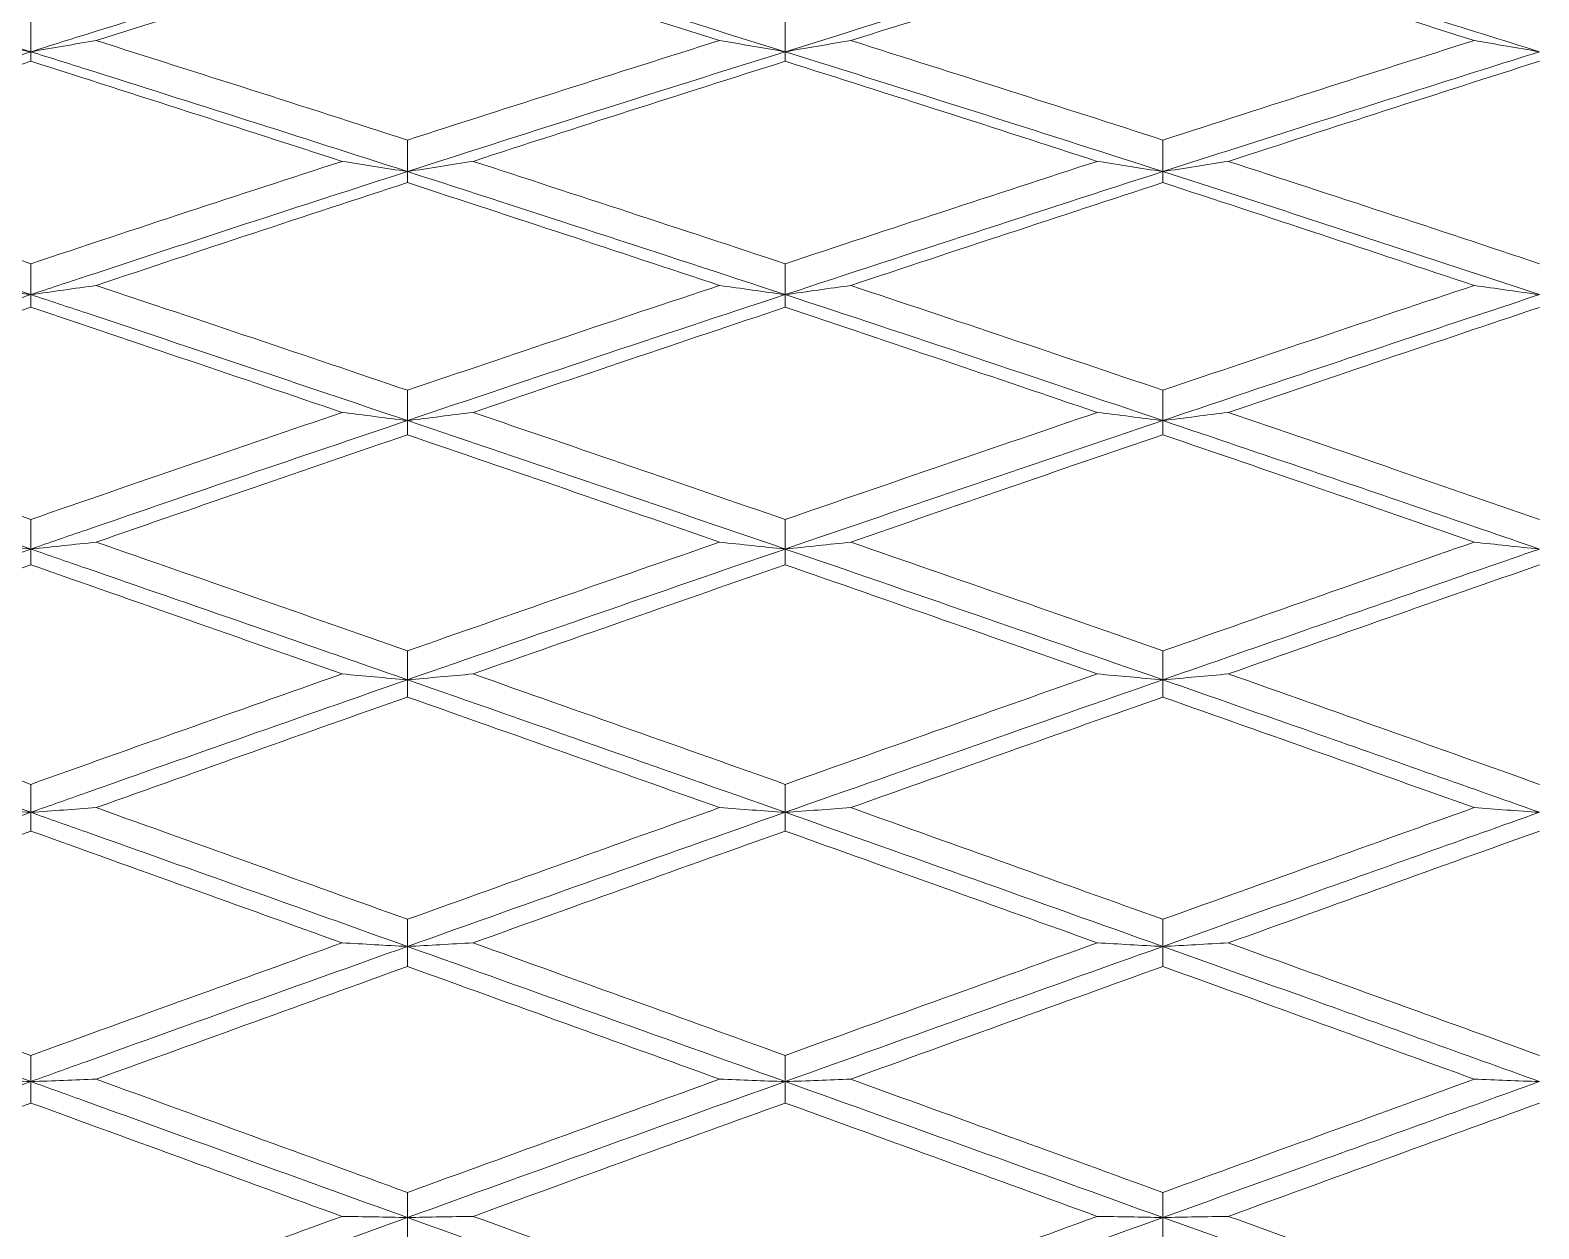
# Model space of a CAD drawing. Extents: x 6453 to 7582, y 0 to 827.
# Drawn here: x 6869.11 to 6879.16, y 218.1 to 226.08 of the extents above; entities that cross this region are included whole.
import ezdxf

# ---------------------------------------------------------------- set-up
doc = ezdxf.new("R2010")
doc.units = 0
doc.header["$LTSCALE"] = 30
doc.header["$MEASUREMENT"] = 0
doc.layers.add('1', color=7, linetype='CONTINUOUS')

msp = doc.modelspace()

# ---------------------------------------------------------------- linework, layer by layer
at = {"layer": '1', "color": 7, "linetype": 'Continuous', "lineweight": 18}
for points in [[(6869.114, 225.938), (6868.279, 226.201), (6867.447, 226.459), (6866.618, 226.713)], [(6874.14, 225.938), (6873.3, 226.201), (6872.461, 226.459), (6871.623, 226.713)], [(6876.656, 226.713), (6875.818, 226.459), (6874.979, 226.201), (6874.14, 225.938)], [(6871.623, 226.661), (6871.27, 226.552), (6870.57, 226.335), (6869.887, 226.12), (6869.549, 226.013)], [(6873.703, 226.013), (6873.364, 226.12), (6872.679, 226.335), (6871.978, 226.552), (6871.623, 226.661)], [(6876.656, 226.661), (6876.312, 226.555), (6875.622, 226.341), (6874.926, 226.123), (6874.577, 226.013)], [(6878.73, 226.013), (6878.39, 226.121), (6877.705, 226.337), (6877.007, 226.553), (6876.656, 226.661)], [(6869.114, 226.151), (6869.114, 226.115), (6869.114, 226.044), (6869.114, 225.974), (6869.114, 225.938)], [(6874.14, 226.151), (6874.14, 226.115), (6874.14, 226.044), (6874.14, 225.974), (6874.14, 225.938)], [(6869.114, 225.938), (6869.041, 225.951), (6868.895, 225.976), (6868.751, 226.001), (6868.679, 226.013)], [(6869.114, 225.938), (6869.187, 225.951), (6869.332, 225.976), (6869.477, 226.001), (6869.549, 226.013)], [(6869.549, 226.013), (6869.89, 225.905), (6870.578, 225.686), (6871.273, 225.463), (6871.623, 225.35)], [(6871.623, 225.35), (6871.971, 225.462), (6872.666, 225.685), (6873.357, 225.904), (6873.703, 226.013)], [(6873.703, 226.013), (6873.775, 226.001), (6873.92, 225.976), (6874.066, 225.951), (6874.14, 225.938)], [(6874.14, 225.938), (6874.213, 225.951), (6874.359, 225.976), (6874.504, 226.001), (6874.577, 226.013)], [(6874.577, 226.013), (6874.928, 225.902), (6875.627, 225.681), (6876.315, 225.46), (6876.656, 225.35)], [(6876.656, 225.35), (6877.007, 225.463), (6877.704, 225.687), (6878.39, 225.905), (6878.73, 226.013)], [(6878.73, 226.013), (6878.802, 226.001), (6878.947, 225.976), (6879.092, 225.951), (6879.165, 225.938)], [(6866.618, 225.14), (6867.447, 225.41), (6868.279, 225.676), (6869.114, 225.938)], [(6869.114, 225.875), (6868.767, 225.765), (6868.076, 225.543), (6867.391, 225.32), (6867.051, 225.208)], [(6869.114, 225.875), (6869.114, 225.886), (6869.114, 225.907), (6869.114, 225.928), (6869.114, 225.938)], [(6871.187, 225.208), (6870.85, 225.318), (6870.167, 225.538), (6869.468, 225.762), (6869.114, 225.875)], [(6874.14, 225.938), (6873.3, 225.676), (6872.461, 225.41), (6871.623, 225.14)], [(6874.14, 225.875), (6873.793, 225.765), (6873.101, 225.545), (6872.407, 225.321), (6872.06, 225.208)], [(6874.14, 225.938), (6874.14, 225.928), (6874.14, 225.907), (6874.14, 225.886), (6874.14, 225.875)], [(6876.656, 225.14), (6875.818, 225.41), (6874.979, 225.676), (6874.14, 225.938)], [(6876.219, 225.208), (6875.88, 225.318), (6875.194, 225.54), (6874.493, 225.763), (6874.14, 225.875)], [(6879.165, 225.875), (6878.826, 225.767), (6878.141, 225.548), (6877.444, 225.322), (6877.092, 225.208)], [(6871.623, 225.35), (6871.623, 225.315), (6871.623, 225.245), (6871.623, 225.175), (6871.623, 225.14)], [(6876.656, 225.35), (6876.656, 225.315), (6876.656, 225.245), (6876.656, 225.175), (6876.656, 225.14)], [(6867.051, 225.208), (6867.402, 225.093), (6868.097, 224.864), (6868.778, 224.638), (6869.114, 224.526)], [(6869.114, 224.526), (6869.462, 224.642), (6870.156, 224.872), (6870.844, 225.097), (6871.187, 225.208)], [(6871.623, 225.14), (6871.55, 225.151), (6871.404, 225.174), (6871.259, 225.197), (6871.187, 225.208)], [(6871.623, 225.14), (6871.696, 225.151), (6871.842, 225.174), (6871.987, 225.197), (6872.06, 225.208)], [(6872.06, 225.208), (6872.405, 225.096), (6873.097, 224.87), (6873.792, 224.641), (6874.14, 224.526)], [(6874.14, 224.526), (6874.489, 224.642), (6875.186, 224.871), (6875.876, 225.097), (6876.219, 225.208)], [(6876.219, 225.208), (6876.292, 225.197), (6876.437, 225.174), (6876.583, 225.151), (6876.656, 225.14)], [(6876.656, 225.14), (6876.729, 225.151), (6876.875, 225.174), (6877.02, 225.197), (6877.092, 225.208)], [(6877.092, 225.208), (6877.442, 225.094), (6878.138, 224.867), (6878.824, 224.64), (6879.165, 224.526)], [(6869.114, 224.32), (6868.279, 224.597), (6867.447, 224.87), (6866.618, 225.14)], [(6871.623, 225.066), (6871.281, 224.955), (6870.594, 224.729), (6869.898, 224.498), (6869.549, 224.381)], [(6871.623, 225.066), (6871.623, 225.078), (6871.623, 225.103), (6871.623, 225.128), (6871.623, 225.14)], [(6874.14, 224.32), (6873.3, 224.597), (6872.461, 224.87), (6871.623, 225.14)], [(6873.703, 224.381), (6873.364, 224.494), (6872.679, 224.72), (6871.978, 224.95), (6871.623, 225.066)], [(6874.14, 224.32), (6874.979, 224.597), (6875.818, 224.87), (6876.656, 225.14)], [(6876.656, 225.066), (6876.313, 224.954), (6875.623, 224.728), (6874.927, 224.498), (6874.577, 224.381)], [(6876.656, 225.14), (6876.656, 225.128), (6876.656, 225.103), (6876.656, 225.078), (6876.656, 225.066)], [(6878.73, 224.381), (6878.392, 224.494), (6877.707, 224.722), (6877.009, 224.951), (6876.656, 225.066)], [(6869.114, 224.526), (6869.114, 224.492), (6869.114, 224.423), (6869.114, 224.354), (6869.114, 224.32)], [(6874.14, 224.526), (6874.14, 224.492), (6874.14, 224.423), (6874.14, 224.354), (6874.14, 224.32)], [(6869.114, 224.32), (6869.041, 224.33), (6868.895, 224.351), (6868.751, 224.371), (6868.679, 224.381)], [(6869.114, 224.32), (6869.187, 224.33), (6869.332, 224.351), (6869.477, 224.371), (6869.549, 224.381)], [(6869.549, 224.381), (6869.903, 224.263), (6870.603, 224.028), (6871.286, 223.797), (6871.623, 223.683)], [(6871.623, 223.683), (6871.972, 223.801), (6872.668, 224.036), (6873.358, 224.267), (6873.703, 224.381)], [(6874.14, 224.32), (6874.066, 224.33), (6873.92, 224.351), (6873.775, 224.371), (6873.703, 224.381)], [(6874.14, 224.32), (6874.213, 224.33), (6874.359, 224.351), (6874.504, 224.371), (6874.577, 224.381)], [(6874.577, 224.381), (6874.924, 224.265), (6875.619, 224.033), (6876.311, 223.8), (6876.656, 223.683)], [(6876.656, 223.683), (6877.005, 223.801), (6877.701, 224.036), (6878.388, 224.267), (6878.73, 224.381)], [(6878.73, 224.381), (6878.802, 224.371), (6878.947, 224.351), (6879.092, 224.33), (6879.165, 224.32)], [(6869.114, 224.32), (6868.279, 224.044), (6867.447, 223.764), (6866.618, 223.481)], [(6869.114, 224.236), (6869.114, 224.25), (6869.114, 224.278), (6869.114, 224.306), (6869.114, 224.32)], [(6871.623, 223.481), (6872.461, 223.764), (6873.3, 224.044), (6874.14, 224.32)], [(6874.14, 224.236), (6874.14, 224.25), (6874.14, 224.278), (6874.14, 224.306), (6874.14, 224.32)], [(6876.656, 223.481), (6875.818, 223.764), (6874.979, 224.044), (6874.14, 224.32)], [(6869.114, 224.236), (6868.768, 224.119), (6868.078, 223.886), (6867.392, 223.652), (6867.051, 223.535)], [(6871.187, 223.535), (6870.85, 223.65), (6870.167, 223.881), (6869.467, 224.117), (6869.114, 224.236)], [(6874.14, 224.236), (6873.794, 224.12), (6873.102, 223.888), (6872.408, 223.653), (6872.06, 223.535)], [(6876.219, 223.535), (6875.881, 223.65), (6875.196, 223.882), (6874.494, 224.117), (6874.14, 224.236)], [(6879.165, 224.235), (6878.826, 224.121), (6878.14, 223.891), (6877.443, 223.654), (6877.092, 223.535)], [(6871.623, 223.683), (6871.623, 223.649), (6871.623, 223.582), (6871.623, 223.515), (6871.623, 223.481)], [(6876.656, 223.683), (6876.656, 223.649), (6876.656, 223.582), (6876.656, 223.515), (6876.656, 223.481)], [(6869.114, 222.625), (6868.279, 222.913), (6867.447, 223.198), (6866.618, 223.481)], [(6867.051, 223.535), (6867.402, 223.414), (6868.097, 223.174), (6868.777, 222.939), (6869.114, 222.822)], [(6869.114, 222.822), (6869.463, 222.943), (6870.158, 223.183), (6870.845, 223.418), (6871.187, 223.535)], [(6871.623, 223.481), (6871.55, 223.49), (6871.404, 223.508), (6871.259, 223.526), (6871.187, 223.535)], [(6871.623, 223.481), (6871.696, 223.49), (6871.842, 223.508), (6871.987, 223.526), (6872.06, 223.535)], [(6871.623, 223.386), (6871.623, 223.402), (6871.623, 223.434), (6871.623, 223.465), (6871.623, 223.481)], [(6874.14, 222.625), (6873.3, 222.913), (6872.461, 223.198), (6871.623, 223.481)], [(6872.06, 223.535), (6872.416, 223.414), (6873.119, 223.174), (6873.802, 222.938), (6874.14, 222.822)], [(6874.14, 222.822), (6874.493, 222.944), (6875.194, 223.185), (6875.88, 223.419), (6876.219, 223.535)], [(6876.656, 223.481), (6875.818, 223.198), (6874.979, 222.913), (6874.14, 222.625)], [(6876.656, 223.481), (6876.583, 223.49), (6876.437, 223.508), (6876.292, 223.526), (6876.219, 223.535)], [(6876.656, 223.481), (6876.729, 223.49), (6876.875, 223.508), (6877.02, 223.526), (6877.092, 223.535)], [(6876.656, 223.386), (6876.656, 223.402), (6876.656, 223.434), (6876.656, 223.465), (6876.656, 223.481)], [(6877.092, 223.535), (6877.441, 223.416), (6878.136, 223.178), (6878.823, 222.941), (6879.165, 222.822)], [(6871.623, 223.386), (6871.283, 223.27), (6870.597, 223.035), (6869.9, 222.793), (6869.549, 222.671)], [(6873.703, 222.671), (6873.365, 222.788), (6872.681, 223.024), (6871.979, 223.264), (6871.623, 223.386)], [(6876.656, 223.386), (6876.307, 223.267), (6875.612, 223.029), (6874.921, 222.79), (6874.577, 222.671)], [(6878.73, 222.671), (6878.394, 222.788), (6877.711, 223.025), (6877.011, 223.265), (6876.656, 223.386)], [(6869.114, 222.625), (6869.114, 222.658), (6869.114, 222.723), (6869.114, 222.789), (6869.114, 222.822)], [(6874.14, 222.822), (6874.14, 222.789), (6874.14, 222.723), (6874.14, 222.658), (6874.14, 222.625)], [(6868.679, 222.671), (6868.751, 222.663), (6868.895, 222.648), (6869.041, 222.632), (6869.114, 222.625)], [(6869.549, 222.671), (6869.477, 222.663), (6869.332, 222.648), (6869.187, 222.632), (6869.114, 222.625)], [(6869.549, 222.671), (6869.903, 222.548), (6870.603, 222.304), (6871.286, 222.065), (6871.623, 221.946)], [(6871.623, 221.946), (6871.967, 222.067), (6872.658, 222.309), (6873.354, 222.55), (6873.703, 222.671)], [(6874.14, 222.625), (6874.066, 222.632), (6873.92, 222.648), (6873.775, 222.663), (6873.703, 222.671)], [(6874.14, 222.625), (6874.213, 222.632), (6874.359, 222.648), (6874.504, 222.663), (6874.577, 222.671)], [(6874.577, 222.671), (6874.934, 222.547), (6875.638, 222.303), (6876.32, 222.064), (6876.656, 221.946)], [(6876.656, 221.946), (6877.015, 222.072), (6877.721, 222.319), (6878.398, 222.556), (6878.73, 222.671)], [(6879.165, 222.625), (6879.092, 222.632), (6878.947, 222.648), (6878.802, 222.663), (6878.73, 222.671)], [(6866.618, 221.754), (6867.447, 222.046), (6868.279, 222.337), (6869.114, 222.625)], [(6869.114, 222.625), (6869.114, 222.607), (6869.114, 222.572), (6869.114, 222.537), (6869.114, 222.52)], [(6874.14, 222.625), (6873.3, 222.337), (6872.461, 222.046), (6871.623, 221.754)], [(6874.14, 222.52), (6874.14, 222.537), (6874.14, 222.572), (6874.14, 222.607), (6874.14, 222.625)], [(6876.656, 221.754), (6875.818, 222.046), (6874.979, 222.337), (6874.14, 222.625)], [(6869.114, 222.52), (6868.767, 222.399), (6868.077, 222.156), (6867.392, 221.914), (6867.051, 221.793)], [(6871.187, 221.793), (6870.85, 221.911), (6870.167, 222.151), (6869.467, 222.396), (6869.114, 222.52)], [(6874.14, 222.52), (6873.798, 222.401), (6873.109, 222.161), (6872.411, 221.916), (6872.06, 221.793)], [(6876.219, 221.793), (6875.883, 221.911), (6875.201, 222.15), (6874.497, 222.396), (6874.14, 222.52)], [(6879.165, 222.519), (6878.834, 222.404), (6878.156, 222.167), (6877.452, 221.919), (6877.092, 221.793)], [(6871.623, 221.754), (6871.623, 221.786), (6871.623, 221.85), (6871.623, 221.914), (6871.623, 221.946)], [(6876.656, 221.946), (6876.656, 221.914), (6876.656, 221.85), (6876.656, 221.786), (6876.656, 221.754)], [(6869.114, 220.871), (6868.279, 221.167), (6867.447, 221.461), (6866.618, 221.754)], [(6867.051, 221.793), (6867.402, 221.668), (6868.097, 221.42), (6868.777, 221.177), (6869.114, 221.057)], [(6869.114, 221.057), (6869.449, 221.177), (6870.129, 221.419), (6870.831, 221.667), (6871.187, 221.793)], [(6871.187, 221.793), (6871.259, 221.786), (6871.404, 221.773), (6871.55, 221.76), (6871.623, 221.754)], [(6872.06, 221.793), (6871.987, 221.786), (6871.842, 221.773), (6871.696, 221.76), (6871.623, 221.754)], [(6871.623, 221.754), (6871.623, 221.735), (6871.623, 221.696), (6871.623, 221.658), (6871.623, 221.639)], [(6874.14, 220.871), (6873.3, 221.167), (6872.461, 221.461), (6871.623, 221.754)], [(6872.06, 221.793), (6872.416, 221.667), (6873.119, 221.419), (6873.803, 221.177), (6874.14, 221.057)], [(6874.14, 221.057), (6874.497, 221.184), (6875.202, 221.434), (6875.884, 221.675), (6876.219, 221.793)], [(6876.656, 221.754), (6875.818, 221.461), (6874.979, 221.167), (6874.14, 220.871)], [(6876.656, 221.754), (6876.583, 221.76), (6876.437, 221.773), (6876.292, 221.786), (6876.219, 221.793)], [(6876.656, 221.754), (6876.729, 221.76), (6876.875, 221.773), (6877.02, 221.786), (6877.092, 221.793)], [(6876.656, 221.639), (6876.656, 221.658), (6876.656, 221.696), (6876.656, 221.735), (6876.656, 221.754)], [(6877.092, 221.793), (6877.45, 221.667), (6878.153, 221.418), (6878.832, 221.176), (6879.165, 221.057)], [(6871.623, 221.639), (6871.283, 221.519), (6870.597, 221.276), (6869.9, 221.027), (6869.549, 220.902)], [(6873.703, 220.902), (6873.365, 221.022), (6872.682, 221.265), (6871.979, 221.513), (6871.623, 221.639)], [(6876.656, 221.639), (6876.32, 221.52), (6875.638, 221.279), (6874.934, 221.029), (6874.577, 220.902)], [(6878.73, 220.902), (6878.397, 221.021), (6877.718, 221.263), (6877.014, 221.512), (6876.656, 221.639)], [(6869.114, 220.871), (6869.114, 220.902), (6869.114, 220.964), (6869.114, 221.026), (6869.114, 221.057)], [(6874.14, 221.057), (6874.14, 221.026), (6874.14, 220.964), (6874.14, 220.902), (6874.14, 220.871)], [(6869.114, 220.871), (6868.279, 220.574), (6867.447, 220.276), (6866.618, 219.977)], [(6868.679, 220.902), (6868.751, 220.897), (6868.895, 220.886), (6869.041, 220.876), (6869.114, 220.871)], [(6869.549, 220.902), (6869.477, 220.897), (6869.332, 220.886), (6869.187, 220.876), (6869.114, 220.871)], [(6869.114, 220.871), (6869.114, 220.85), (6869.114, 220.808), (6869.114, 220.767), (6869.114, 220.746)], [(6869.549, 220.902), (6869.903, 220.775), (6870.603, 220.524), (6871.286, 220.279), (6871.623, 220.158)], [(6871.623, 220.158), (6871.98, 220.286), (6872.682, 220.538), (6873.366, 220.782), (6873.703, 220.902)], [(6874.14, 220.871), (6873.3, 220.574), (6872.461, 220.276), (6871.623, 219.977)], [(6874.14, 220.871), (6874.066, 220.876), (6873.92, 220.886), (6873.775, 220.897), (6873.703, 220.902)], [(6874.14, 220.871), (6874.213, 220.876), (6874.359, 220.886), (6874.504, 220.897), (6874.577, 220.902)], [(6874.14, 220.746), (6874.14, 220.767), (6874.14, 220.808), (6874.14, 220.85), (6874.14, 220.871)], [(6876.656, 219.977), (6875.818, 220.276), (6874.979, 220.574), (6874.14, 220.871)], [(6874.577, 220.902), (6874.934, 220.774), (6875.638, 220.523), (6876.32, 220.278), (6876.656, 220.158)], [(6876.656, 220.158), (6877.013, 220.286), (6877.716, 220.539), (6878.396, 220.782), (6878.73, 220.902)], [(6879.165, 220.871), (6879.092, 220.876), (6878.947, 220.886), (6878.802, 220.897), (6878.73, 220.902)], [(6869.114, 220.746), (6868.777, 220.625), (6868.097, 220.38), (6867.402, 220.129), (6867.051, 220.001)], [(6871.187, 220.001), (6870.85, 220.122), (6870.167, 220.368), (6869.468, 220.619), (6869.114, 220.746)], [(6874.14, 220.746), (6873.803, 220.626), (6873.119, 220.382), (6872.416, 220.129), (6872.06, 220.001)], [(6876.219, 220.001), (6875.884, 220.122), (6875.201, 220.367), (6874.497, 220.618), (6874.14, 220.746)], [(6879.165, 220.746), (6878.831, 220.626), (6878.152, 220.382), (6877.449, 220.129), (6877.092, 220.001)], [(6871.623, 219.977), (6871.623, 220.007), (6871.623, 220.068), (6871.623, 220.128), (6871.623, 220.158)], [(6876.656, 220.158), (6876.656, 220.128), (6876.656, 220.068), (6876.656, 220.007), (6876.656, 219.977)], [(6869.114, 219.077), (6868.279, 219.378), (6867.447, 219.678), (6866.618, 219.977)], [(6867.051, 220.001), (6867.402, 219.873), (6868.097, 219.62), (6868.777, 219.373), (6869.114, 219.251)], [(6869.114, 219.251), (6869.468, 219.379), (6870.167, 219.633), (6870.85, 219.879), (6871.187, 220.001)], [(6871.187, 220.001), (6871.259, 219.997), (6871.404, 219.989), (6871.55, 219.981), (6871.623, 219.977)], [(6872.06, 220.001), (6871.987, 219.997), (6871.842, 219.989), (6871.696, 219.981), (6871.623, 219.977)], [(6874.14, 219.077), (6873.3, 219.378), (6872.461, 219.678), (6871.623, 219.977)], [(6871.623, 219.977), (6871.623, 219.955), (6871.623, 219.911), (6871.623, 219.866), (6871.623, 219.844)], [(6872.06, 220.001), (6872.416, 219.873), (6873.119, 219.619), (6873.803, 219.372), (6874.14, 219.251)], [(6874.14, 219.251), (6874.496, 219.38), (6875.2, 219.634), (6875.883, 219.88), (6876.219, 220.001)], [(6876.656, 219.977), (6875.818, 219.678), (6874.979, 219.378), (6874.14, 219.077)], [(6876.656, 219.977), (6876.583, 219.981), (6876.437, 219.989), (6876.292, 219.997), (6876.219, 220.001)], [(6876.656, 219.977), (6876.729, 219.981), (6876.875, 219.989), (6877.02, 219.997), (6877.092, 220.001)], [(6876.656, 219.844), (6876.656, 219.866), (6876.656, 219.911), (6876.656, 219.955), (6876.656, 219.977)], [(6877.092, 220.001), (6877.45, 219.872), (6878.154, 219.618), (6878.832, 219.372), (6879.165, 219.251)], [(6871.623, 219.844), (6871.286, 219.722), (6870.603, 219.475), (6869.903, 219.221), (6869.549, 219.093)], [(6873.703, 219.093), (6873.366, 219.215), (6872.682, 219.462), (6871.979, 219.715), (6871.623, 219.844)], [(6876.656, 219.844), (6876.319, 219.722), (6875.636, 219.476), (6874.933, 219.222), (6874.577, 219.093)], [(6878.73, 219.093), (6878.397, 219.214), (6877.718, 219.46), (6877.014, 219.715), (6876.656, 219.844)], [(6869.114, 219.251), (6869.114, 219.222), (6869.114, 219.164), (6869.114, 219.106), (6869.114, 219.077)], [(6874.14, 219.077), (6874.14, 219.106), (6874.14, 219.164), (6874.14, 219.222), (6874.14, 219.251)], [(6869.114, 219.077), (6868.279, 218.776), (6867.447, 218.474), (6866.618, 218.171)], [(6869.114, 219.077), (6869.041, 219.079), (6868.895, 219.085), (6868.751, 219.09), (6868.679, 219.093)], [(6869.114, 219.077), (6869.187, 219.079), (6869.332, 219.085), (6869.477, 219.09), (6869.549, 219.093)], [(6869.114, 218.934), (6869.114, 218.958), (6869.114, 219.006), (6869.114, 219.053), (6869.114, 219.077)], [(6869.549, 219.093), (6869.903, 218.964), (6870.603, 218.709), (6871.286, 218.461), (6871.623, 218.338)], [(6871.623, 218.338), (6871.978, 218.467), (6872.68, 218.722), (6873.365, 218.97), (6873.703, 219.093)], [(6874.14, 219.077), (6873.3, 218.776), (6872.461, 218.474), (6871.623, 218.171)], [(6873.703, 219.093), (6873.775, 219.09), (6873.92, 219.085), (6874.066, 219.079), (6874.14, 219.077)], [(6874.577, 219.093), (6874.504, 219.09), (6874.359, 219.085), (6874.213, 219.079), (6874.14, 219.077)], [(6874.14, 219.077), (6874.14, 219.053), (6874.14, 219.006), (6874.14, 218.958), (6874.14, 218.934)], [(6876.656, 218.171), (6875.818, 218.474), (6874.979, 218.776), (6874.14, 219.077)], [(6874.577, 219.093), (6874.934, 218.963), (6875.639, 218.708), (6876.321, 218.46), (6876.656, 218.338)], [(6876.656, 218.338), (6877.006, 218.465), (6877.702, 218.719), (6878.389, 218.968), (6878.73, 219.093)], [(6879.165, 219.077), (6879.092, 219.079), (6878.947, 219.085), (6878.802, 219.09), (6878.73, 219.093)], [(6869.114, 218.934), (6868.777, 218.812), (6868.097, 218.563), (6867.402, 218.308), (6867.051, 218.179)], [(6871.187, 218.179), (6870.851, 218.301), (6870.17, 218.549), (6869.469, 218.805), (6869.114, 218.934)], [(6874.14, 218.934), (6873.802, 218.812), (6873.117, 218.564), (6872.415, 218.308), (6872.06, 218.179)], [(6876.219, 218.179), (6875.884, 218.301), (6875.202, 218.549), (6874.497, 218.805), (6874.14, 218.934)], [(6879.165, 218.934), (6878.825, 218.81), (6878.139, 218.56), (6877.443, 218.307), (6877.092, 218.179)], [(6871.623, 218.338), (6871.623, 218.31), (6871.623, 218.255), (6871.623, 218.199), (6871.623, 218.171)], [(6876.656, 218.171), (6876.656, 218.199), (6876.656, 218.255), (6876.656, 218.31), (6876.656, 218.338)], [(6869.114, 217.263), (6868.279, 217.566), (6867.447, 217.869), (6866.618, 218.171)], [(6867.051, 218.179), (6867.402, 218.05), (6868.097, 217.795), (6868.777, 217.546), (6869.114, 217.422)], [(6869.114, 217.422), (6869.468, 217.552), (6870.167, 217.808), (6870.85, 218.056), (6871.187, 218.179)], [(6871.623, 218.171), (6871.55, 218.173), (6871.404, 218.175), (6871.259, 218.178), (6871.187, 218.179)], [(6871.623, 218.171), (6871.696, 218.173), (6871.842, 218.175), (6871.987, 218.178), (6872.06, 218.179)], [(6871.623, 218.02), (6871.623, 218.045), (6871.623, 218.096), (6871.623, 218.146), (6871.623, 218.171)], [(6874.14, 217.263), (6873.3, 217.566), (6872.461, 217.869), (6871.623, 218.171)], [(6872.06, 218.179), (6872.416, 218.049), (6873.12, 217.794), (6873.803, 217.545), (6874.14, 217.422)], [(6874.14, 217.422), (6874.487, 217.549), (6875.182, 217.802), (6875.874, 218.053), (6876.219, 218.179)], [(6876.656, 218.171), (6875.818, 217.869), (6874.979, 217.566), (6874.14, 217.263)], [(6876.219, 218.179), (6876.292, 218.178), (6876.437, 218.175), (6876.583, 218.173), (6876.656, 218.171)], [(6877.092, 218.179), (6877.02, 218.178), (6876.875, 218.175), (6876.729, 218.173), (6876.656, 218.171)], [(6876.656, 218.171), (6876.656, 218.146), (6876.656, 218.096), (6876.656, 218.045), (6876.656, 218.02)], [(6877.092, 218.179), (6877.451, 218.049), (6878.154, 217.792), (6878.833, 217.544), (6879.165, 217.422)]]:
    msp.add_open_spline(points, degree=3, dxfattribs=at)
for points, knots in [([(6869.114, 225.938), (6869.236, 225.977), (6870.071, 226.238), (6870.908, 226.496), (6871.623, 226.713)], [0, 0, 0, 0, 0.146882, 1, 1, 1, 1]), ([(6879.165, 225.938), (6878.66, 226.097), (6877.824, 226.357), (6876.987, 226.613), (6876.656, 226.713)], [0, 0, 0, 0, 0.605509, 1, 1, 1, 1]), ([(6871.623, 225.14), (6870.908, 225.37), (6870.071, 225.637), (6869.236, 225.9), (6869.114, 225.938)], [0, 0, 0, 0, 0.853118, 1, 1, 1, 1]), ([(6876.656, 225.14), (6876.987, 225.246), (6877.824, 225.515), (6878.66, 225.779), (6879.165, 225.938)], [0, 0, 0, 0, 0.394491, 1, 1, 1, 1]), ([(6871.623, 225.14), (6870.908, 224.91), (6870.071, 224.637), (6869.236, 224.361), (6869.114, 224.32)], [0, 0, 0, 0, 0.853118, 1, 1, 1, 1]), ([(6879.165, 224.32), (6878.66, 224.488), (6877.824, 224.762), (6876.987, 225.034), (6876.656, 225.14)], [0, 0, 0, 0, 0.605509, 1, 1, 1, 1]), ([(6871.623, 223.481), (6870.908, 223.722), (6870.071, 224.002), (6869.236, 224.28), (6869.114, 224.32)], [0, 0, 0, 0, 0.853118, 1, 1, 1, 1]), ([(6879.165, 224.32), (6878.66, 224.153), (6877.824, 223.874), (6876.987, 223.592), (6876.656, 223.481)], [0, 0, 0, 0, 0.605509, 1, 1, 1, 1]), ([(6869.114, 222.625), (6869.236, 222.667), (6870.071, 222.955), (6870.908, 223.24), (6871.623, 223.481)], [0, 0, 0, 0, 0.146882, 1, 1, 1, 1]), ([(6879.165, 222.625), (6878.66, 222.799), (6877.824, 223.086), (6876.987, 223.369), (6876.656, 223.481)], [0, 0, 0, 0, 0.605509, 1, 1, 1, 1]), ([(6871.623, 221.754), (6870.908, 222.003), (6870.071, 222.294), (6869.236, 222.582), (6869.114, 222.625)], [0, 0, 0, 0, 0.853118, 1, 1, 1, 1]), ([(6879.165, 222.625), (6878.66, 222.45), (6877.824, 222.161), (6876.987, 221.869), (6876.656, 221.754)], [0, 0, 0, 0, 0.605509, 1, 1, 1, 1]), ([(6871.623, 221.754), (6870.908, 221.504), (6870.071, 221.21), (6869.236, 220.914), (6869.114, 220.871)], [0, 0, 0, 0, 0.853118, 1, 1, 1, 1]), ([(6879.165, 220.871), (6878.66, 221.05), (6877.824, 221.345), (6876.987, 221.638), (6876.656, 221.754)], [0, 0, 0, 0, 0.605509, 1, 1, 1, 1]), ([(6871.623, 219.977), (6870.908, 220.233), (6870.071, 220.531), (6869.236, 220.827), (6869.114, 220.871)], [0, 0, 0, 0, 0.853118, 1, 1, 1, 1]), ([(6879.165, 220.871), (6878.66, 220.691), (6877.824, 220.394), (6876.987, 220.095), (6876.656, 219.977)], [0, 0, 0, 0, 0.605509, 1, 1, 1, 1]), ([(6871.623, 219.977), (6870.908, 219.722), (6870.071, 219.422), (6869.236, 219.121), (6869.114, 219.077)], [0, 0, 0, 0, 0.853118, 1, 1, 1, 1]), ([(6879.165, 219.077), (6878.66, 219.259), (6877.824, 219.56), (6876.987, 219.859), (6876.656, 219.977)], [0, 0, 0, 0, 0.605509, 1, 1, 1, 1]), ([(6871.623, 218.171), (6870.908, 218.429), (6870.071, 218.731), (6869.236, 219.033), (6869.114, 219.077)], [0, 0, 0, 0, 0.853118, 1, 1, 1, 1]), ([(6879.165, 219.077), (6878.66, 218.894), (6877.824, 218.593), (6876.987, 218.291), (6876.656, 218.171)], [0, 0, 0, 0, 0.605509, 1, 1, 1, 1]), ([(6871.623, 218.171), (6870.908, 217.913), (6870.071, 217.611), (6869.236, 217.308), (6869.114, 217.263)], [0, 0, 0, 0, 0.853118, 1, 1, 1, 1]), ([(6879.165, 217.263), (6878.66, 217.447), (6877.824, 217.749), (6876.987, 218.052), (6876.656, 218.171)], [0, 0, 0, 0, 0.605509, 1, 1, 1, 1])]:
    msp.add_open_spline(points, degree=3, knots=knots, dxfattribs=at)

doc.saveas('drawing.dxf')
